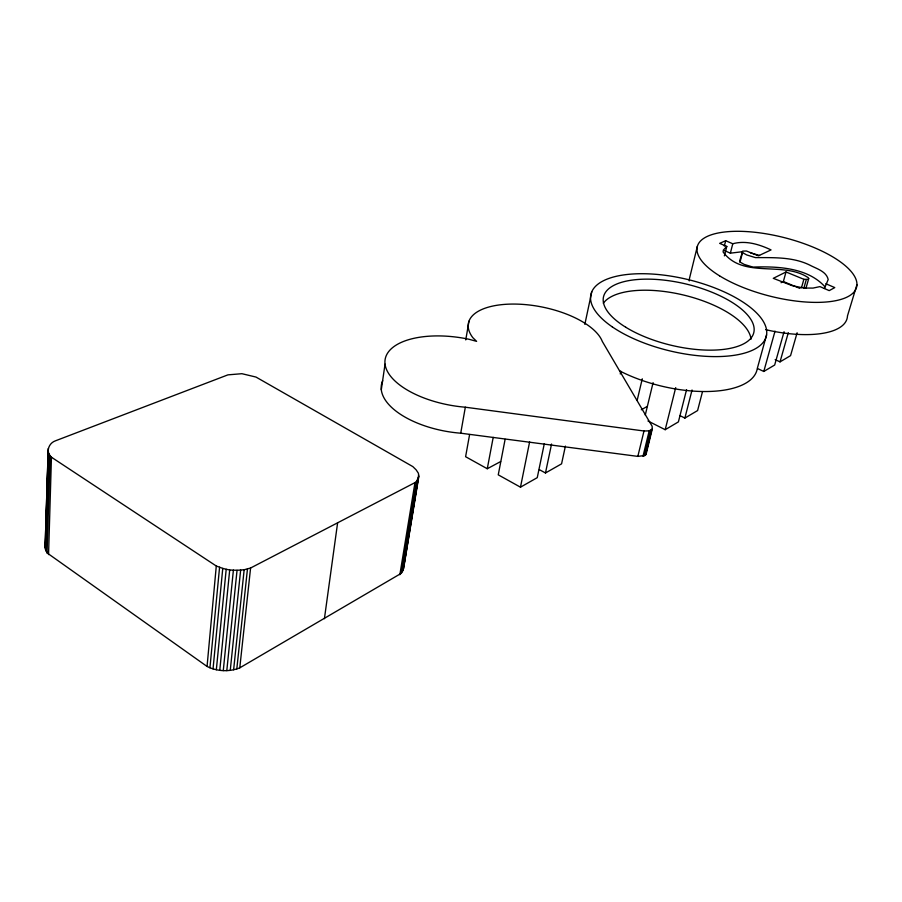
<?xml version="1.0" encoding="UTF-8"?>
<svg xmlns="http://www.w3.org/2000/svg" width="902" height="902" viewBox="0 0 902 902"><rect width="100%" height="100%" fill="white"/><g stroke="black" fill="none" stroke-linecap="round" stroke-linejoin="round"><path stroke-width="1.35" d="M48.561 554.606L51.448 457.224C45.506 452.229 48.516 443.209 55.394 440.841L227.935 374.86L241.905 373.699L255.976 377.059L412.857 466.616L416.16 469.874L418.393 473.234L418.799 476.662L403.611 568.305L401.334 573.277L239.774 667.852C229.345 672.058 217.078 671.528 207.054 666.443L47.073 552.926L45.1 547.458L48.223 450.312M48.212 448.542L45.1 547.458M45.325 549.318L48.246 452.071M46.182 535.326L46.442 526.903M47.073 505.83L47.366 495.999M47.919 477.733L48.257 466.492M45.991 551.156L48.956 453.807M47.073 552.926L50.174 455.487M207.054 666.443L216.288 566.016L51.448 457.224M209.929 667.796L219.581 567.223L216.288 566.016M213.041 668.901L222.76 568.395L219.581 567.223M216.345 669.758L226.199 569.263L222.76 568.395M219.772 670.333L229.683 569.996L226.199 569.263M223.279 670.626L233.392 570.143M226.797 670.637L237.046 570.289L244.16 569.737L250.587 568.012L414.976 482.626L416.611 481.352L418.799 476.662M230.258 670.355L240.642 570.087M233.618 669.791L244.16 569.737M236.809 668.946L247.464 568.925M239.774 667.852L250.587 568.012M324.416 618.704L337.619 522.788M381.298 389.732L385.041 364.149M399.845 574.709L414.976 482.626M402.472 571.71L417.57 479.853M403.6 566.512L408.617 536.002M409.068 533.229L409.531 530.455M409.982 527.67L410.433 524.896M410.895 522.123L414.999 497.16M415.45 494.386L415.912 491.613M416.363 488.839L416.825 486.065M417.276 483.292L418.652 474.959M403.239 570.041L418.325 478.285M401.334 573.277L416.611 481.352M465.748 339.919L468.995 321.157M460.73 433.197L465.331 407.208A73.287 34.152 9.8 0 1 384.94 361.217A73.287 34.152 9.8 0 1 468.995 339.265L476.617 341.362L472.806 337.641A68.676 30.138 11.2 0 1 517.286 304.121A68.676 30.138 11.2 0 1 602.311 341.452L652.146 426.263L652.259 429.07L646.058 454.382L644.874 455.487L637.838 456.389L460.73 433.197A72.634 34.919 9.7 0 1 382.696 380.689M469.604 434.516L465.601 456.705L487.272 468.747L500.655 461.553M487.272 468.747L493.202 437.369M505.12 439.297L498.254 474.835L520.477 487.181L537.254 477.654L544.301 443.705M520.477 487.181L529.632 441.879M539.373 469.66L545.473 472.986L551.562 444.032M584.834 324.37L591.768 291.82M565.396 446.107L561.574 463.842L545.473 472.986M620.272 373.969L620.892 371.286M637.15 400.398L642.269 378.806M645.268 415.067L653.093 382.628M637.838 456.389L643.994 430.998L649.192 430.863L652.259 429.07M643.002 456.22L649.192 430.863M644.017 455.905L650.218 430.547M644.874 455.487L651.075 430.141M648.234 442.217L649.214 438.225M645.561 454.969L651.763 429.645M697.393 246.167L689.726 277.444A81.315 31.288 14.5 0 0 689.252 280.928M647.974 420.986L665.191 429.702L675.699 387.635M686.569 389.664L678.394 421.899L665.191 429.702M724.317 246.077L725.682 240.721L732.774 243.765C745.728 240.169 759.281 244.352 771.03 249.91L758.481 255.796L746.45 251.015L742.696 251.106L739.595 261.208L740.046 262.076L744.229 264.421L752.877 267.082C777.084 266.259 807.515 267.353 824.98 286.813M724.374 255.875L726.787 246.426L719.672 243.36L725.682 240.721M680.007 415.653L684.877 418.077L692.048 390.002M724.475 250.609L730.361 253.169L732.774 243.765M702.511 391.603L697.596 410.557L684.877 418.077M740.046 262.076L742.515 252.605L742.064 251.748M766.587 334.856L757.263 368.602A89.106 38.143 13.5 0 1 707.348 391.513A89.106 38.143 13.5 0 1 619.494 370.812M781.053 282.709L783.364 281.537L786.014 271.976L803.874 279.316L808.023 279.349L808.711 278.617L808.282 277.703C782.992 260.689 743.068 279.079 723.111 251.996L723.381 250.079L726.787 246.426M757.635 368.58L763.78 371.466L775.032 331.135M784.063 331.733L774.671 365.028L763.78 371.466M775.168 359.616L780.027 361.871L788.303 332.691M801.495 287.715L803.874 279.316M786.014 271.976L773.285 278.335L792.294 285.709L803.896 288.042L806.253 279.721M805.982 288.178L808.711 278.617M797.12 332.77L790.558 355.647L780.027 361.871M824.439 288.527L828.183 279.541C826.39 271.265 816.389 268.683 809.838 265.132C792.892 256.788 773.747 257.69 755.391 257.6L746.709 254.939L742.515 252.605M856.9 284.773L847.474 315.925A81.315 31.288 14.5 0 1 765.651 329.658M739.595 261.208L740.238 260.554M641.277 409.779L647.388 406.362M730.361 253.169L741.94 251.771M229.683 569.996L237.046 570.289M803.896 288.042L812.995 288.088L819.941 286.611L829.22 290.624L834.79 287.591L825.837 283.747M465.331 407.208L643.994 430.998M750.408 252.831L759.563 255.469M799.939 288.414L783.364 281.537M603.325 303.252A76.941 31.908 13.4 0 1 684.156 295.18A76.941 31.908 13.4 0 1 751.028 339.231M625.762 327.246A77.245 31.525 13.4 0 0 751.772 337.077A77.245 31.525 13.4 0 0 658.494 279.597A77.245 31.525 13.4 0 0 625.762 327.246M612.289 326.885A90.155 36.802 13.4 0 0 762.043 343.707A90.155 36.802 13.4 0 0 661.64 274.873A90.155 36.802 13.4 0 0 612.289 326.885M719.548 275.832A82.195 30.116 14.3 0 0 853.867 292.18A82.195 30.116 14.3 0 0 757.364 232.558A82.195 30.116 14.3 0 0 719.548 275.832"/></g></svg>
